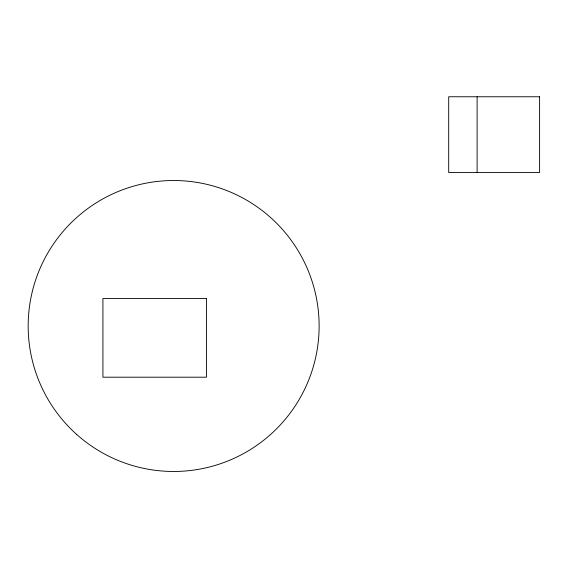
<?xml version="1.0" encoding="UTF-8"?>
<svg xmlns="http://www.w3.org/2000/svg" width="568" height="568" viewBox="0 0 568 568"><rect width="100%" height="100%" fill="white"/><g stroke="black" fill="none" stroke-linecap="round" stroke-linejoin="round"><path stroke-width="0.85" d="M477.106 96.759L477.106 172.509M539.6 96.759L448.699 96.759L448.699 172.509L539.6 172.509L539.6 96.759M206.432 298.555L102.922 298.555L102.922 377.195L206.432 377.195L206.432 298.555M76.644 434.406A145.472 145.472 0 0 0 316.035 355.795A145.472 145.472 0 0 0 128.261 187.781A145.472 145.472 0 0 0 76.644 434.406"/></g></svg>
